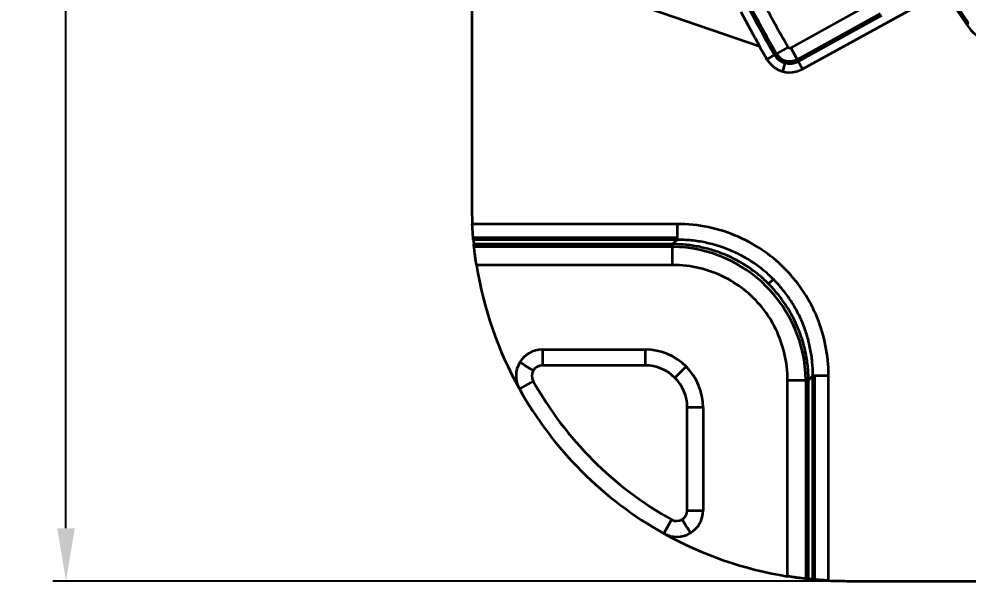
# Model space of a CAD drawing. Header units: millimetres. Extents: x 256 to 2096, y 1004 to 2403.
# Drawn here: x 256.1 to 436, y 1950.1 to 2056.5 of the extents above; entities that cross this region are included whole.
import ezdxf

# ---------------------------------------------------------------- set-up
doc = ezdxf.new("R2010")
doc.units = ezdxf.units.MM
doc.layers.add('1', color=7, linetype='Continuous', true_color=0xffffff)
doc.layers.add('8', color=7, linetype='Continuous', true_color=0xffffff)
doc.layers.add('dim', color=82, linetype='Continuous', lineweight=9)
doc.dimstyles.get("Standard").update_dxf_attribs({"dimscale": 5, "dimtxt": 0.18, "dimasz": 0.18, "dimexe": 0.18, "dimexo": 0.0625, "dimgap": 0.09, "dimtad": 0, "dimtoh": 1, "dimzin": 0, "dimdsep": 46, "dimtxsty": 'Standard', "dimcen": 0.09, "dimadec": 0, "dimazin": 0, "dimtfac": 1, "dimtofl": 0, "dimtmove": 0, "dimatfit": 3, "dimfxl": 0, "dimtolj": 1, "dimtzin": 0, "dimarcsym": 0})

# ---------------------------------------------------------------- blocks, each defined once
blk = doc.blocks.new('*D3')
at = {"layer": 'Defpoints', "color": 0, "lineweight": 18, "transparency": 16777216}
for p in [(429.06, 2330.09), (265.04, 1950.09), (429.06, 1950.09)]:
    blk.add_point(p, dxfattribs=at)
at = {"layer": 'dim', "color": 0, "lineweight": -2, "transparency": 16777216}
for p, q in [((426.56, 2330.09), (262.54, 2330.09)), ((265.04, 2320.09), (265.04, 2185.93)), ((265.04, 1960.09), (265.04, 2094.26)), ((426.56, 1950.09), (262.54, 1950.09))]:
    blk.add_line(p, q, dxfattribs=at)
at = {"layer": 'dim', "color": 0, "lineweight": 18, "transparency": 16777216}
for points in [[(263.38, 2320.09), (266.71, 2320.09), (265.04, 2330.09)], [(263.38, 1960.09), (266.71, 1960.09), (265.04, 1950.09)]]:
    blk.add_solid(points, dxfattribs=at)
at = {"layer": 'dim', "color": 0, "lineweight": 18, "transparency": 16777216, "insert": (265.04, 2140.09), "char_height": 12.5, "attachment_point": 5, "rotation": 90}
blk.add_mtext('\\A1;380.00{\\H7.5;\\S-0.10^ -0.15;}', dxfattribs=at)

msp = doc.modelspace()

# ---------------------------------------------------------------- linework, layer by layer
at = {"layer": '1', "color": 7, "linetype": 'Continuous', "lineweight": 35}
for p, q in [((418.162, 2059.775), (402.39, 2051.087)), ((428.467, 2060.162), (404.626, 2047.029)), ((341.964, 2058.55), (341.964, 2021.094)), ((375.651, 2058.55), (396.452, 2051.403)), ((419.376, 2057.57), (403.605, 2048.882)), ((419.587, 2057.187), (403.816, 2048.5)), ((396.452, 2051.403), (396.477, 2051.395)), ((401.896, 2051.224), (399.344, 2049.736)), ((402.39, 2051.087), (403.816, 2048.5)), ((397.894, 2048.891), (399.344, 2049.736)), ((400.922, 2046.578), (401.361, 2048.199)), ((404.626, 2047.029), (403.816, 2048.5)), ((380.854, 2017.701), (342.045, 2017.701)), ((380.854, 2017.701), (380.854, 2014.731)), ((380.854, 2015.094), (342.218, 2015.094)), ((380.854, 2014.731), (342.25, 2014.731)), ((380.015, 2013.891), (380.854, 2014.731)), ((380.015, 2013.891), (342.331, 2013.891)), ((380.015, 2013.407), (342.382, 2013.407)), ((380.015, 2009.93), (380.015, 2013.891)), ((380.015, 2009.93), (342.847, 2009.93)), ((399.114, 2007.243), (398.219, 2006.349)), ((401.801, 1950.977), (401.801, 1988.144)), ((401.801, 1988.144), (405.762, 1988.144)), ((405.278, 1988.144), (405.278, 1950.511)), ((405.762, 1988.144), (406.601, 1988.984)), ((405.762, 1950.46), (405.762, 1988.144)), ((406.601, 1950.379), (406.601, 1988.984)), ((409.572, 1988.984), (406.601, 1988.984)), ((406.964, 1950.348), (406.964, 1988.984)), ((409.572, 1950.175), (409.572, 1988.984)), ((412.964, 1950.094), (633.498, 1950.094))]:
    msp.add_line(p, q, dxfattribs=at)
for centre, radius, start, end in [((580.085, 2155.094), 175.376, 145.36247, 214.63753), ((580.085, 2155.094), 174.971, 180, 214.56574), ((580.085, 2155.094), 206.253, 207.45552, 210.23869), ((580.085, 2155.094), 210.868, 207.45552, 209.457), ((580.085, 2155.094), 209.207, 207.45552, 210.23869), ((580.085, 2155.094), 208.77, 207.45552, 210.23869), ((580.085, 2155.094), 210.886, 209.4516, 210.23869), ((402.213, 2051.409), 0.367, 210.23869, 298.8471), ((402.213, 2051.409), 5, 210.23869, 298.8471), ((402.213, 2051.409), 3.321, 210.23869, 298.8471), ((402.213, 2051.409), 2.884, 210.23869, 298.8471), ((412.964, 2021.094), 71, 180, 182.73844), ((412.964, 2021.094), 71, 189.0464, 209.16581), ((412.964, 2021.094), 71, 240.83419, 260.9536), ((412.964, 2021.094), 71, 267.26156, 269.99998)]:
    msp.add_arc(centre, radius, start, end, dxfattribs=at)
for centre, major_axis, ratio, start_param, end_param in [((444.068, 2061.14), (4.68, 8.914), 0.9982528, 2.658887, 3.6243029), ((379.022, 1987.152), (18.744, 18.744), 0.9808148, 5.5259116, 7.0404591)]:
    msp.add_ellipse(centre, major_axis=major_axis, ratio=ratio, start_param=start_param, end_param=end_param, dxfattribs=at)
for points, knots in [([(436.001, 2055.824), (435.985, 2055.791), (435.951, 2055.722), (435.908, 2055.634), (435.873, 2055.563), (435.844, 2055.507), (435.818, 2055.456), (435.801, 2055.422), (435.795, 2055.409)], [0, 0, 0, 0, 0.2352132, 0.5000215, 0.6282855, 0.7500173, 0.9081761, 1, 1, 1, 1]), ([(342.25, 2014.731), (342.248, 2014.756), (342.244, 2014.797), (342.237, 2014.88), (342.234, 2014.912), (342.229, 2014.965), (342.228, 2014.984), (342.224, 2015.023), (342.223, 2015.044), (342.213, 2015.151), (342.205, 2015.25), (342.192, 2015.417), (342.187, 2015.476), (342.18, 2015.569), (342.177, 2015.601), (342.172, 2015.667), (342.17, 2015.7), (342.157, 2015.869), (342.146, 2016.013), (342.13, 2016.243), (342.125, 2016.322), (342.117, 2016.443), (342.114, 2016.484), (342.109, 2016.567), (342.106, 2016.609), (342.093, 2016.818), (342.083, 2016.989), (342.068, 2017.253), (342.064, 2017.341), (342.057, 2017.476), (342.054, 2017.521), (342.05, 2017.611), (342.048, 2017.656), (342.045, 2017.701)], [0, 0, 0, 0, 0.125, 0.125, 0.1875, 0.1875, 0.21875, 0.21875, 0.25, 0.25, 0.375, 0.375, 0.4375, 0.4375, 0.46875, 0.46875, 0.5, 0.5, 0.625, 0.625, 0.6875, 0.6875, 0.71875, 0.71875, 0.75, 0.75, 0.875, 0.875, 0.9375, 0.9375, 0.96875, 0.96875, 1, 1, 1, 1]), ([(406.601, 1988.984), (406.603, 1989.859), (406.561, 1990.724), (406.396, 1992.424), (406.273, 1993.26), (405.952, 1994.896), (405.754, 1995.696), (405.405, 1996.865), (405.281, 1997.249), (405.082, 1997.817), (404.98, 1998.1), (404.855, 1998.425), (404.791, 1998.587), (404.759, 1998.668), (404.743, 1998.708), (404.735, 1998.728), (404.731, 1998.738), (404.729, 1998.743), (404.728, 1998.745), (404.727, 1998.747), (404.727, 1998.747), (404.419, 1999.512), (404.075, 2000.259), (403.32, 2001.711), (402.91, 2002.416), (402.026, 2003.779), (401.553, 2004.437), (400.801, 2005.385), (400.543, 2005.695), (400.146, 2006.149), (399.945, 2006.374), (399.706, 2006.631), (399.585, 2006.759), (399.525, 2006.822), (399.494, 2006.854), (399.479, 2006.87), (399.473, 2006.877), (399.468, 2006.881), (399.466, 2006.883), (398.9, 2007.472), (398.304, 2008.036), (397.05, 2009.11), (396.391, 2009.621), (395.018, 2010.581), (394.302, 2011.03), (392.817, 2011.862), (392.048, 2012.244), (390.464, 2012.932), (389.648, 2013.239), (387.976, 2013.772), (387.12, 2013.998), (385.376, 2014.363), (384.487, 2014.501), (382.686, 2014.686), (381.774, 2014.733), (380.854, 2014.731)], [0, 0, 0, 0, 0.0625, 0.0625, 0.125, 0.125, 0.1875, 0.1875, 0.21875, 0.21875, 0.234375, 0.2421875, 0.2460937, 0.2480469, 0.2490234, 0.2495117, 0.2497559, 0.2498779, 0.249939, 0.249939, 0.25, 0.25, 0.3125, 0.3125, 0.375, 0.375, 0.4375, 0.4375, 0.46875, 0.46875, 0.484375, 0.4921875, 0.4960937, 0.4980469, 0.4990234, 0.4995117, 0.4997559, 0.4997559, 0.5, 0.5, 0.5625, 0.5625, 0.625, 0.625, 0.6875, 0.6875, 0.75, 0.75, 0.8125, 0.8125, 0.875, 0.875, 0.9375, 0.9375, 1, 1, 1, 1]), ([(342.847, 2009.93), (342.828, 2010.049), (342.791, 2010.287), (342.738, 2010.637), (342.704, 2010.868), (342.68, 2011.04), (342.668, 2011.125), (342.656, 2011.21), (342.648, 2011.267), (342.644, 2011.295), (342.624, 2011.435), (342.594, 2011.654), (342.553, 2011.968), (342.528, 2012.167), (342.509, 2012.312), (342.503, 2012.36), (342.495, 2012.431), (342.492, 2012.455), (342.486, 2012.501), (342.472, 2012.615), (342.449, 2012.81), (342.422, 2013.046), (342.406, 2013.188), (342.397, 2013.271), (342.395, 2013.288), (342.391, 2013.32), (342.389, 2013.336), (342.384, 2013.383), (342.381, 2013.413), (342.372, 2013.499), (342.36, 2013.604), (342.347, 2013.732), (342.34, 2013.797), (342.336, 2013.838), (342.335, 2013.851), (342.332, 2013.873), (342.331, 2013.883), (342.331, 2013.891)], [0, 0, 0, 0, 0.0625, 0.125, 0.1875, 0.1875, 0.21875, 0.234375, 0.234375, 0.25, 0.25, 0.3125, 0.375, 0.4375, 0.4375, 0.46875, 0.46875, 0.484375, 0.484375, 0.5, 0.5625, 0.625, 0.6875, 0.6875, 0.703125, 0.703125, 0.71875, 0.71875, 0.75, 0.75, 0.8125, 0.875, 0.9375, 0.9375, 0.96875, 0.96875, 1, 1, 1, 1]), ([(405.762, 1988.144), (405.759, 1989.039), (405.71, 1989.929), (405.524, 1991.69), (405.387, 1992.56), (405.029, 1994.271), (404.807, 1995.112), (404.286, 1996.756), (403.986, 1997.559), (403.481, 1998.731), (403.304, 1999.116), (402.932, 1999.875), (402.737, 2000.248), (402.128, 2001.35), (401.689, 2002.059), (400.751, 2003.423), (400.252, 2004.078), (399.465, 2005.015), (399.196, 2005.321), (398.784, 2005.767), (398.575, 2005.987), (398.328, 2006.239), (398.204, 2006.364), (398.141, 2006.426), (398.11, 2006.457), (398.094, 2006.472), (398.086, 2006.48), (398.083, 2006.483), (398.081, 2006.486), (398.08, 2006.487), (397.518, 2007.04), (396.928, 2007.57), (395.692, 2008.58), (395.045, 2009.06), (393.699, 2009.963), (393, 2010.386), (391.553, 2011.169), (390.806, 2011.528), (389.269, 2012.177), (388.48, 2012.466), (387.268, 2012.843), (386.86, 2012.96), (386.034, 2013.173), (385.617, 2013.269), (384.356, 2013.529), (383.501, 2013.661), (381.77, 2013.841), (380.895, 2013.888), (380.015, 2013.891)], [0, 0, 0, 0, 0.0625, 0.0625, 0.125, 0.125, 0.1875, 0.1875, 0.25, 0.25, 0.28125, 0.28125, 0.3125, 0.3125, 0.375, 0.375, 0.4375, 0.4375, 0.46875, 0.46875, 0.484375, 0.4921875, 0.4960937, 0.4980469, 0.4990234, 0.4995117, 0.4997559, 0.4998779, 0.4998779, 0.5, 0.5, 0.5625, 0.5625, 0.625, 0.625, 0.6875, 0.6875, 0.75, 0.75, 0.8125, 0.8125, 0.84375, 0.84375, 0.875, 0.875, 0.9375, 0.9375, 1, 1, 1, 1]), ([(405.762, 1950.46), (405.745, 1950.462), (405.723, 1950.464), (405.668, 1950.469), (405.604, 1950.476), (405.519, 1950.485), (405.447, 1950.493), (405.422, 1950.495), (405.37, 1950.501), (405.342, 1950.504), (405.255, 1950.513), (405.132, 1950.527), (404.92, 1950.551), (404.763, 1950.569), (404.638, 1950.583), (404.595, 1950.589), (404.508, 1950.599), (404.463, 1950.604), (404.328, 1950.621), (404.141, 1950.644), (403.843, 1950.682), (403.633, 1950.709), (403.471, 1950.731), (403.416, 1950.738), (403.306, 1950.754), (403.251, 1950.761), (403.084, 1950.784), (402.858, 1950.816), (402.513, 1950.867), (402.277, 1950.902), (402.039, 1950.939), (401.92, 1950.958), (401.801, 1950.977)], [0, 0, 0, 0, 0.0625, 0.0625, 0.125, 0.1875, 0.1875, 0.21875, 0.21875, 0.25, 0.25, 0.3125, 0.375, 0.4375, 0.4375, 0.46875, 0.46875, 0.5, 0.5, 0.5625, 0.625, 0.6875, 0.6875, 0.71875, 0.71875, 0.75, 0.75, 0.8125, 0.875, 0.9375, 0.9375, 1, 1, 1, 1]), ([(409.572, 1950.175), (409.392, 1950.183), (409.214, 1950.192), (408.951, 1950.207), (408.864, 1950.212), (408.735, 1950.22), (408.692, 1950.222), (408.607, 1950.227), (408.564, 1950.23), (408.353, 1950.243), (408.193, 1950.254), (407.963, 1950.27), (407.889, 1950.275), (407.78, 1950.283), (407.744, 1950.286), (407.691, 1950.29), (407.674, 1950.291), (407.639, 1950.294), (407.622, 1950.295), (407.469, 1950.306), (407.346, 1950.316), (407.179, 1950.33), (407.126, 1950.334), (407.063, 1950.339), (407.051, 1950.34), (407.027, 1950.342), (407.015, 1950.343), (406.98, 1950.346), (406.958, 1950.348), (406.851, 1950.357), (406.78, 1950.363), (406.696, 1950.371), (406.672, 1950.373), (406.641, 1950.376), (406.632, 1950.377), (406.615, 1950.378), (406.608, 1950.379), (406.601, 1950.379)], [0, 0, 0, 0, 0.125, 0.125, 0.1875, 0.1875, 0.21875, 0.21875, 0.25, 0.25, 0.375, 0.375, 0.4375, 0.4375, 0.46875, 0.46875, 0.484375, 0.484375, 0.5, 0.5, 0.625, 0.625, 0.6875, 0.6875, 0.703125, 0.703125, 0.71875, 0.71875, 0.75, 0.75, 0.875, 0.875, 0.9375, 0.9375, 0.96875, 0.96875, 1, 1, 1, 1])]:
    msp.add_open_spline(points, degree=3, knots=knots, dxfattribs=at)
for points in [[(409.572, 1988.984), (409.572, 1990.946), (409.178, 1994.726), (407.623, 1999.908), (405.102, 2004.774), (401.691, 2009.057), (397.644, 2012.551), (392.624, 2015.441), (386.797, 2017.302), (382.87, 2017.701), (380.854, 2017.701)], [(342.25, 2014.731), (342.275, 2014.451), (342.302, 2014.171), (342.331, 2013.891)], [(401.801, 1988.144), (401.801, 1989.862), (401.41, 1993.172), (399.768, 1997.814), (397.136, 2001.98), (393.566, 2005.472), (389.63, 2007.899), (385.178, 2009.504), (381.801, 2009.93), (380.015, 2009.93)], [(406.601, 1950.379), (406.322, 1950.404), (406.042, 1950.431), (405.762, 1950.46)]]:
    msp.add_open_spline(points, degree=3, dxfattribs=at)
at = {"layer": '8', "color": 7, "linetype": 'Continuous', "lineweight": 35}
for p, q in [((355.332, 1993.93), (374.801, 1993.93)), ((355.332, 1993.93), (355.332, 1990.93)), ((374.801, 1993.93), (374.801, 1990.93)), ((374.801, 1990.93), (355.332, 1990.93)), ((380.458, 1988.587), (382.579, 1990.708)), ((353.585, 1987.955), (350.966, 1986.493)), ((385.801, 1982.93), (382.801, 1982.93)), ((382.801, 1963.461), (382.801, 1982.93)), ((385.801, 1982.93), (385.801, 1963.461)), ((382.801, 1963.461), (385.801, 1963.461)), ((379.826, 1961.715), (378.364, 1959.095))]:
    msp.add_line(p, q, dxfattribs=at)
for centre, radius, start, end in [((355.332, 1988.93), 5, 90, 209.1651), ((374.801, 1982.93), 11, 0, 90), ((355.332, 1988.93), 2, 90, 209.1651), ((374.801, 1982.93), 8, 0, 90), ((412.964, 2021.094), 68, 209.1651, 240.8349), ((412.964, 2021.094), 71, 209.1651, 240.8349), ((380.801, 1963.461), 5, 240.8349, 0), ((380.801, 1963.461), 2, 240.8349, 0)]:
    msp.add_arc(centre, radius, start, end, dxfattribs=at)
for points in [[(353.614, 1989.954), (352.755, 1990.473), (351.905, 1990.998), (351.061, 1991.53)], [(383.401, 1959.19), (382.869, 1960.034), (382.343, 1960.885), (381.824, 1961.743)]]:
    msp.add_open_spline(points, degree=3, dxfattribs=at)

# ---------------------------------------------------------------- dimensions: what is measured, and where the dimension line sits
at = {"layer": 'dim', "lineweight": 18}
dim = msp.add_linear_dim(base=(265.042, 1950.094), p1=(429.061, 2330.094), p2=(429.061, 1950.094), angle=90, dimstyle='Standard', override={"dimtxt": 2.5, "dimasz": 2, "dimexe": 0.49975, "dimexo": 0.49975, "dimgap": 0.49975, "dimtol": 1, "dimlim": 0, "dimtp": -0.1, "dimtm": 0.15, "dimtfac": 0.6, "dimtdec": 2, "dimtolj": 1}, dxfattribs=at)
dim.commit()
dim.dimension.update_dxf_attribs({"geometry": '*D3', "text_midpoint": (265.042, 2140.094)})

doc.saveas('drawing.dxf')
